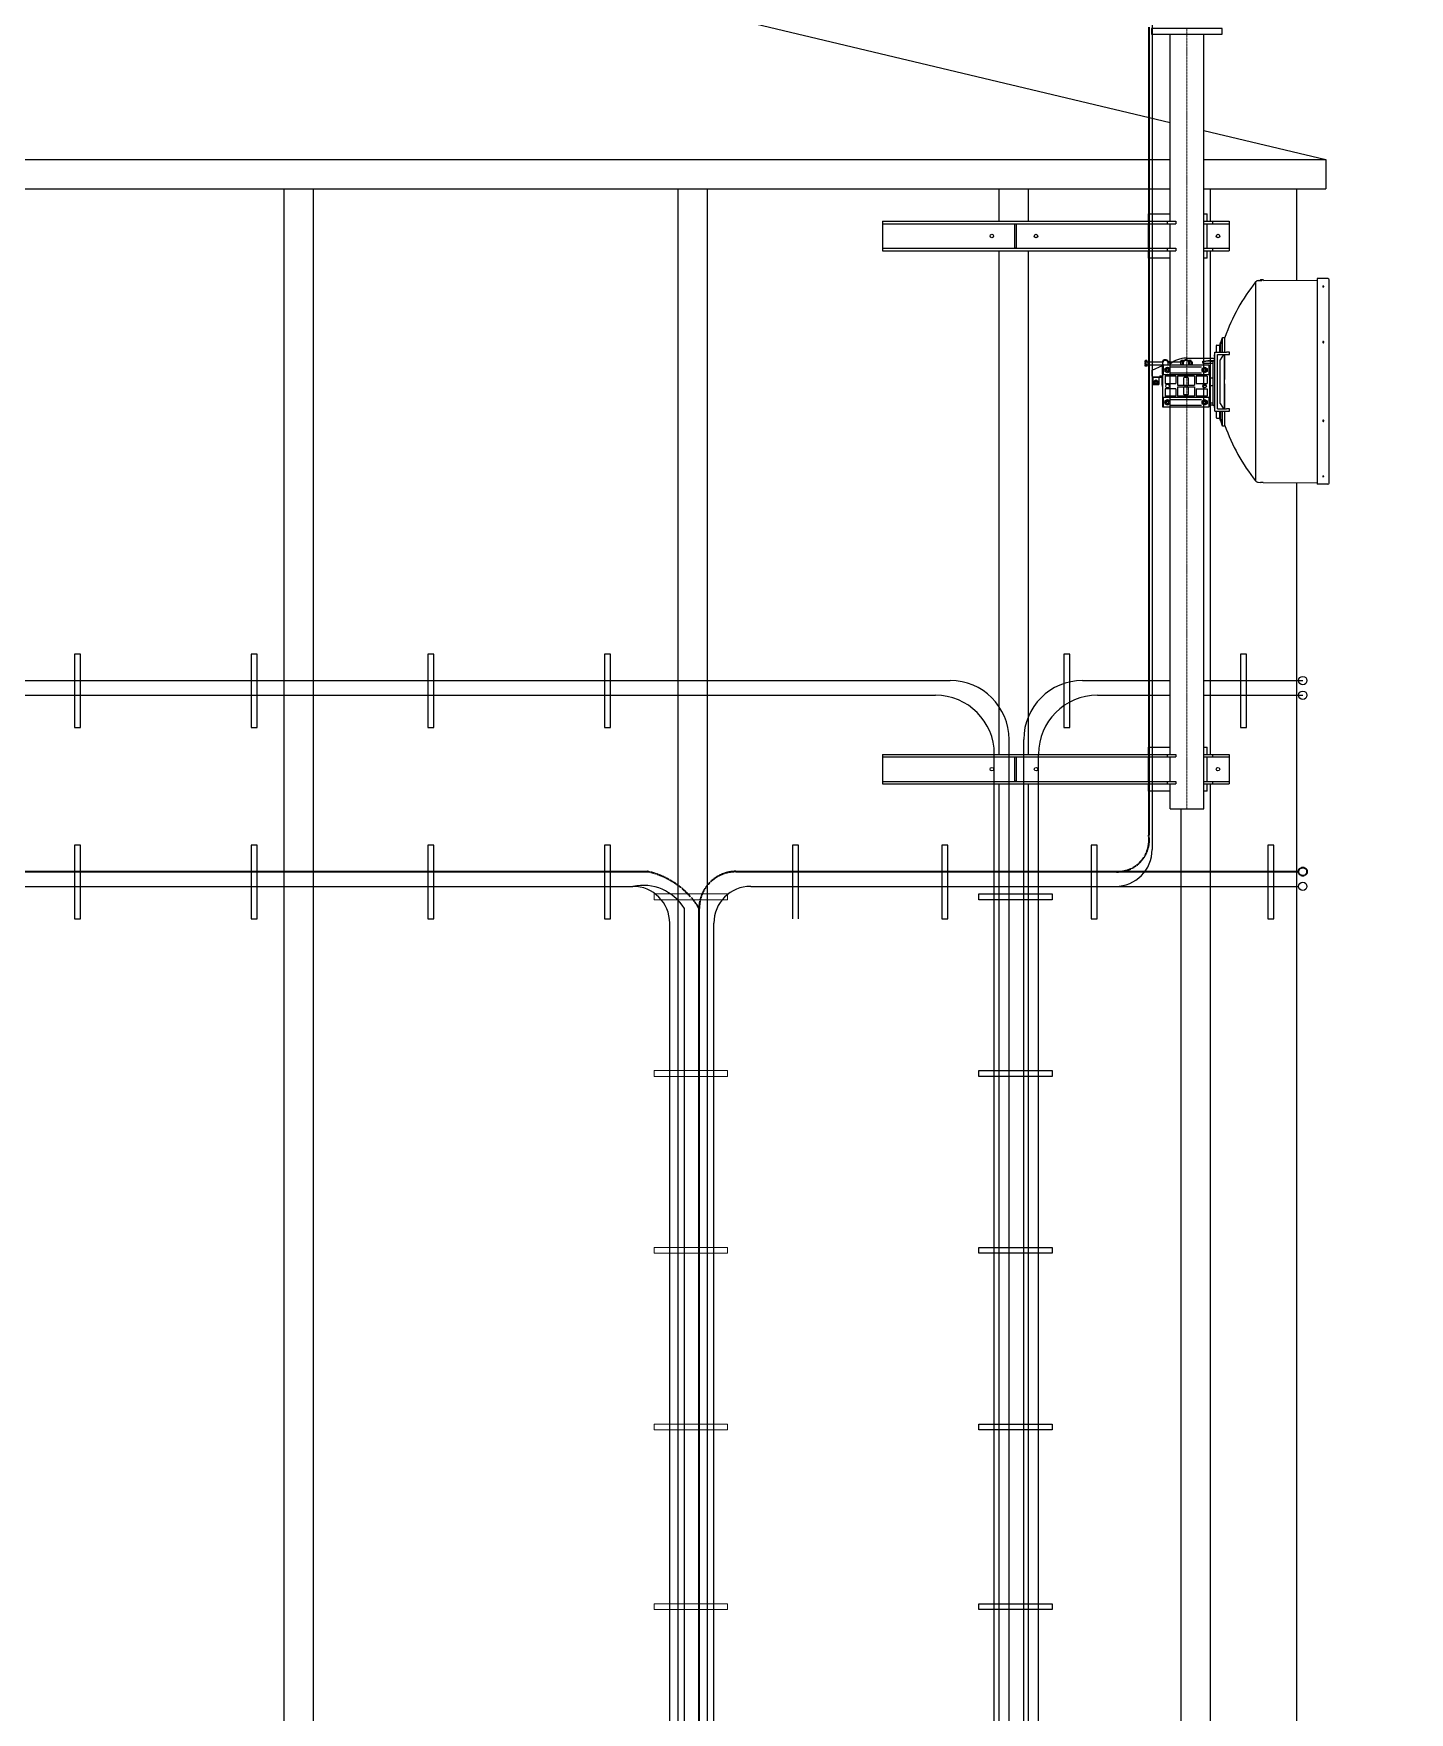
# Model space of a CAD drawing. Header units: millimetres. Extents: x -139278 to 641613, y -260926 to 217780.
# Drawn here: x 133827 to 138500, y 24039 to 29740 of the extents above; entities that cross this region are included whole.
import ezdxf

# ---------------------------------------------------------------- set-up
doc = ezdxf.new("R2010")
doc.units = ezdxf.units.MM
for name, pattern in [('ACAD_ISO09W100', [45, 24, -3, 6, -3, 6, -3]), ('ACAD_ISO13W100', [36, 12, -3, 12, -3, 0, -3, 0, -3]), ('MITTE', [50.8, 31.75, -6.35, 6.35, -6.35])]:
    doc.linetypes.add(name, pattern=pattern)
for name, color, linetype, lineweight in [('00_Legende', 7, 'Continuous', 18), ('10_31_Blitzschutz_Erdung', 30, 'ACAD_ISO09W100', 35), ('10_31_Kabel_Feeder', 21, 'ACAD_ISO13W100', 35), ('20_30_AntennentraegerAchse', 7, 'MITTE', 18), ('70_T-Mobile', 220, 'Continuous', 25)]:
    doc.layers.add(name, color=color, linetype=linetype, lineweight=lineweight)

msp = doc.modelspace()

# ---------------------------------------------------------------- linework, layer by layer
for p, q in [((134015.571, 30312.264), (137686.768, 29438.17)), ((137686.768, 29102.264), (137686.768, 29737.264)), ((137801.068, 29127.264), (137801.068, 29737.264)), ((137801.068, 29410.956), (138215.571, 29312.264)), ((132617.585, 29312.264), (137686.768, 29312.264)), ((137801.068, 29312.264), (138215.571, 29312.264)), ((138215.571, 29312.264), (138215.571, 29212.264)), ((132617.585, 29212.264), (137686.768, 29212.264)), ((134677.529, 6737.13), (134677.529, 29212.264)), ((134777.529, 9633.156), (134777.529, 29212.264)), ((136015.571, 22185.388), (136015.571, 29212.264)), ((136115.571, 21776.429), (136115.571, 29212.264)), ((137106.354, 29102.264), (137106.354, 29212.264)), ((137206.354, 29102.264), (137206.354, 29212.264)), ((137801.068, 29212.264), (138215.571, 29212.264)), ((137824.342, 29102.264), (137824.342, 29212.264)), ((138115.571, 29212.264), (138115.571, 28902.345)), ((136709.963, 29102.264), (137706.301, 29102.264)), ((136709.963, 29102.264), (136709.963, 29002.264)), ((136709.963, 29093.764), (137706.301, 29093.764)), ((137613.377, 29127.264), (137686.768, 29127.264)), ((137613.377, 29102.264), (137613.377, 29127.264)), ((137613.377, 29102.264), (137613.377, 29093.764)), ((137613.377, 29010.764), (137613.377, 29093.764)), ((137677.371, 29102.264), (137677.371, 29093.764)), ((137686.768, 29102.264), (137686.768, 29127.264)), ((137686.768, 29010.764), (137686.768, 29093.764)), ((137706.301, 29102.264), (137706.301, 29093.764)), ((137801.068, 28917.264), (137801.068, 29127.264)), ((137801.068, 29127.264), (137812.944, 29127.264)), ((137801.068, 29102.264), (137887.042, 29102.264)), ((137801.068, 29093.764), (137887.042, 29093.764)), ((137812.944, 29102.264), (137812.944, 29127.264)), ((137812.944, 29010.764), (137812.944, 29093.764)), ((137830.464, 29102.264), (137830.464, 29093.764)), ((137887.042, 29102.264), (137887.042, 29002.264)), ((136709.963, 29010.764), (137706.301, 29010.764)), ((136709.963, 29002.264), (137706.301, 29002.264)), ((137106.354, 27292.264), (137106.354, 29002.264)), ((137206.354, 27292.264), (137206.354, 29002.264)), ((137613.377, 29010.764), (137613.377, 29002.264)), ((137613.377, 28977.264), (137613.377, 29002.264)), ((137686.768, 28977.264), (137613.377, 28977.264)), ((137677.371, 29010.764), (137677.371, 29002.264)), ((137686.768, 27317.264), (137686.768, 29002.264)), ((137686.768, 28917.264), (137686.768, 29002.264)), ((137706.301, 29010.764), (137706.301, 29002.264)), ((137801.068, 29010.764), (137887.042, 29010.764)), ((137801.068, 29002.264), (137887.042, 29002.264)), ((137801.068, 27317.264), (137801.068, 28977.264)), ((137812.944, 28977.264), (137801.068, 28977.264)), ((137812.944, 28977.264), (137812.944, 29002.264)), ((137824.342, 27292.264), (137824.342, 29002.264)), ((137830.464, 29010.764), (137830.464, 29002.264)), ((138115.571, 28214.875), (138115.571, 7912.264)), ((137613.377, 27317.264), (137686.768, 27317.264)), ((137613.377, 27292.264), (137613.377, 27317.264)), ((137686.768, 27292.264), (137686.768, 27317.264)), ((137801.068, 27107.264), (137801.068, 27317.264)), ((137801.068, 27317.264), (137812.944, 27317.264)), ((137812.944, 27292.264), (137812.944, 27317.264)), ((136709.963, 27292.264), (137706.301, 27292.264)), ((136709.963, 27292.264), (136709.963, 27192.264)), ((136709.963, 27283.764), (137706.301, 27283.764)), ((137613.377, 27292.264), (137613.377, 27283.764)), ((137613.377, 27200.764), (137613.377, 27283.764)), ((137677.371, 27292.264), (137677.371, 27283.764)), ((137686.768, 27200.764), (137686.768, 27283.764)), ((137706.301, 27292.264), (137706.301, 27283.764)), ((137801.068, 27292.264), (137887.042, 27292.264)), ((137801.068, 27283.764), (137887.042, 27283.764)), ((137812.944, 27200.764), (137812.944, 27283.764)), ((137830.464, 27292.264), (137830.464, 27283.764)), ((137887.042, 27292.264), (137887.042, 27192.264)), ((136709.963, 27200.764), (137706.301, 27200.764)), ((136709.963, 27192.264), (137706.301, 27192.264)), ((137106.354, 7912.264), (137106.354, 27192.264)), ((137206.354, 7912.264), (137206.354, 27192.264)), ((137613.377, 27200.764), (137613.377, 27192.264)), ((137613.377, 27167.264), (137613.377, 27192.264)), ((137677.371, 27200.764), (137677.371, 27192.264)), ((137686.768, 27107.264), (137686.768, 27192.264)), ((137706.301, 27200.764), (137706.301, 27192.264)), ((137801.068, 27200.764), (137887.042, 27200.764)), ((137801.068, 27192.264), (137887.042, 27192.264)), ((137812.944, 27167.264), (137812.944, 27192.264)), ((137824.342, 7912.264), (137824.342, 27192.264)), ((137830.464, 27200.764), (137830.464, 27192.264)), ((137686.768, 27167.264), (137613.377, 27167.264)), ((137812.944, 27167.264), (137801.068, 27167.264)), ((137686.768, 27107.264), (137801.068, 27107.264)), ((137724.342, 7912.264), (137724.342, 27107.264)), ((133985.555, 26984.316), (133965.555, 26984.316)), ((133965.555, 26984.316), (133965.555, 26734.316)), ((133985.555, 26734.316), (133985.555, 26984.316)), ((134585.555, 26984.316), (134565.555, 26984.316)), ((134565.555, 26984.316), (134565.555, 26734.316)), ((134585.555, 26734.316), (134585.555, 26984.316)), ((135165.555, 26984.316), (135165.555, 26734.316)), ((135185.555, 26984.316), (135165.555, 26984.316)), ((135185.555, 26734.316), (135185.555, 26984.316)), ((135785.555, 26984.316), (135765.555, 26984.316)), ((135765.555, 26984.316), (135765.555, 26734.316)), ((135785.555, 26734.316), (135785.555, 26984.316)), ((136404.177, 26984.316), (136404.177, 26734.316)), ((136424.177, 26984.316), (136404.177, 26984.316)), ((136424.177, 26734.316), (136424.177, 26984.316)), ((136911.455, 26984.316), (136911.455, 26734.316)), ((136931.455, 26984.316), (136911.455, 26984.316)), ((136931.455, 26734.316), (136931.455, 26984.316)), ((137438.733, 26984.316), (137418.733, 26984.316)), ((137418.733, 26984.316), (137418.733, 26734.316)), ((137438.733, 26734.316), (137438.733, 26984.316)), ((138018.733, 26984.316), (138018.733, 26734.316)), ((138038.733, 26984.316), (138018.733, 26984.316)), ((138038.733, 26734.316), (138038.733, 26984.316)), ((133965.555, 26734.316), (133985.555, 26734.316)), ((134565.555, 26734.316), (134585.555, 26734.316)), ((135165.555, 26734.316), (135185.555, 26734.316)), ((135765.555, 26734.316), (135785.555, 26734.316)), ((136911.455, 26734.316), (136931.455, 26734.316)), ((137418.733, 26734.316), (137438.733, 26734.316)), ((138018.733, 26734.316), (138038.733, 26734.316))]:
    msp.add_line(p, q)
at = {"ltscale": 4}
for p, q in [((137625.836, 29880.773), (137625.836, 26969.292)), ((130528.297, 26844.292), (135862.194, 26844.292)), ((136262.194, 26844.292), (138123.29, 26844.292)), ((136037.194, 7566.914), (136037.194, 26769.292)), ((135987.21, 7564.908), (135987.194, 26719.292)), ((136137.194, 7984.556), (136137.194, 26719.292))]:
    msp.add_line(p, q, dxfattribs=at)
at = {"ltscale": 3}
for p, q in [((137986.37, 28901.111), (137993.287, 28901.177)), ((137992.376, 28901.188), (137992.376, 28901.688)), ((137999.59, 28901.188), (137992.376, 28901.188)), ((137993.426, 28901.176), (137993.426, 28901.188)), ((138002.876, 28903.188), (137993.876, 28903.188)), ((137998.286, 28901.188), (137998.287, 28901.188)), ((138004.376, 28901.283), (138186.787, 28903.026)), ((138004.376, 28901.283), (138004.376, 28901.688)), ((138186.787, 28907.61), (138186.787, 28692.167)), ((138222.729, 28907.61), (138186.787, 28907.61)), ((138226.784, 28213.665), (138226.784, 28903.555)), ((137976.891, 28896.321), (137976.891, 28220.9)), ((138186.787, 28692.167), (138186.787, 28209.61)), ((137602.221, 28628.325), (137602.982, 28629.643)), ((137602.221, 28628.325), (137602.221, 28619.825)), ((137602.221, 28619.825), (137602.221, 28611.325)), ((137608.021, 28629.643), (137602.982, 28629.643)), ((137608.021, 28624.738), (137602.982, 28624.738)), ((137608.021, 28629.643), (137608.021, 28624.738)), ((137608.021, 28627.525), (137608.621, 28627.525)), ((137608.021, 28624.738), (137608.021, 28614.913)), ((137608.621, 28624.825), (137662.186, 28624.825)), ((137679.506, 28624.825), (137722.846, 28624.825)), ((137681.671, 28626.075), (137688.187, 28614.789)), ((137722.846, 28627.475), (137724.097, 28629.643)), ((137729.595, 28629.643), (137724.097, 28629.643)), ((137729.595, 28624.734), (137724.097, 28624.734)), ((137730.846, 28627.475), (137729.595, 28629.643)), ((137730.846, 28627.475), (137730.846, 28614.825)), ((137730.846, 28627.475), (137730.846, 28614.825)), ((137730.846, 28624.825), (137732.186, 28624.825)), ((137740.846, 28637.825), (137837.846, 28637.825)), ((137749.506, 28624.825), (137750.846, 28624.825)), ((137750.846, 28627.475), (137752.097, 28629.643)), ((137757.595, 28629.643), (137752.097, 28629.643)), ((137757.595, 28624.734), (137752.097, 28624.734)), ((137758.846, 28627.475), (137757.595, 28629.643)), ((137758.846, 28627.475), (137758.846, 28614.825)), ((137758.846, 28627.475), (137758.846, 28614.825)), ((137758.846, 28624.825), (137761.471, 28624.825)), ((137761.471, 28624.825), (137761.471, 28619.825)), ((137762.221, 28624.075), (137761.471, 28624.825)), ((137761.471, 28619.825), (137761.471, 28614.825)), ((137762.221, 28619.825), (137762.221, 28624.075)), ((137762.221, 28615.575), (137762.221, 28619.825)), ((137797.846, 28627.825), (137807.278, 28627.825)), ((137797.846, 28620.825), (137797.846, 28627.825)), ((137797.846, 28620.825), (137831.846, 28620.825)), ((137815.121, 28628.825), (137815.586, 28629.725)), ((137815.741, 28629.825), (137837.846, 28629.825)), ((137815.896, 28629.725), (137816.361, 28628.825)), ((137816.361, 28628.825), (137837.846, 28628.825)), ((137824.204, 28627.825), (137831.846, 28627.825)), ((137837.846, 28627.825), (137831.846, 28627.825)), ((137831.846, 28627.825), (137831.846, 28620.825)), ((137831.846, 28620.825), (137831.846, 28485.825)), ((137837.846, 28629.825), (137837.846, 28637.825)), ((137837.846, 28629.725), (137837.846, 28629.825)), ((137837.846, 28629.725), (137837.846, 28628.825)), ((137837.846, 28627.825), (137837.846, 28628.825)), ((137837.846, 28627.825), (137837.846, 28477.825)), ((137602.221, 28611.325), (137602.982, 28610.008)), ((137608.021, 28614.913), (137602.982, 28614.913)), ((137608.021, 28610.008), (137602.982, 28610.008)), ((137608.021, 28614.913), (137608.021, 28610.008)), ((137608.021, 28612.125), (137608.621, 28612.125)), ((137608.621, 28614.825), (137662.186, 28614.825)), ((137625.846, 28594.825), (137625.846, 28574.825)), ((137626.346, 28596.825), (137660.846, 28612.825)), ((137626.346, 28576.825), (137626.346, 28596.825)), ((137626.346, 28576.825), (137626.346, 28572.825)), ((137649.346, 28572.825), (137626.346, 28572.825)), ((137627.846, 28572.825), (137658.346, 28572.825)), ((137631.763, 28559.915), (137638.846, 28564.004)), ((137631.763, 28551.736), (137631.763, 28559.915)), ((137638.846, 28564.004), (137645.929, 28559.915)), ((137645.929, 28559.915), (137645.929, 28551.736)), ((137660.846, 28576.825), (137653.346, 28576.825)), ((137658.346, 28614.825), (137658.346, 28611.666)), ((137658.346, 28572.825), (137660.846, 28574.159)), ((137658.346, 28572.825), (137658.346, 28557.825)), ((137660.846, 28582.825), (137660.846, 28612.825)), ((137660.846, 28612.825), (137663.881, 28612.825)), ((137660.846, 28582.825), (137660.846, 28472.825)), ((137669.346, 28602.733), (137677.846, 28607.64)), ((137669.346, 28602.733), (137669.346, 28592.918)), ((137677.846, 28588.01), (137669.346, 28592.918)), ((137705.846, 28576.825), (137669.525, 28576.825)), ((137669.525, 28576.825), (137669.525, 28551.825)), ((137677.846, 28607.64), (137686.346, 28602.733)), ((137686.346, 28592.918), (137677.846, 28588.01)), ((137680.846, 28614.825), (137722.846, 28614.825)), ((137686.346, 28602.733), (137686.346, 28592.918)), ((137690.846, 28580.855), (137690.846, 28576.825)), ((137692.346, 28576.825), (137692.346, 28580.847)), ((137705.846, 28576.825), (137705.846, 28551.825)), ((137769.846, 28576.825), (137711.846, 28576.825)), ((137711.846, 28576.825), (137711.846, 28545.825)), ((137729.595, 28614.917), (137724.097, 28614.917)), ((137733.846, 28545.825), (137733.846, 28570.825)), ((137735.846, 28572.825), (137745.846, 28572.825)), ((137736.846, 28580.826), (137736.846, 28576.825)), ((137744.846, 28580.826), (137744.846, 28576.825)), ((137747.846, 28570.825), (137747.846, 28545.825)), ((137757.595, 28614.917), (137752.097, 28614.917)), ((137758.846, 28614.825), (137761.471, 28614.825)), ((137762.221, 28615.575), (137761.471, 28614.825)), ((137769.846, 28576.825), (137769.846, 28545.825)), ((137812.166, 28576.825), (137775.846, 28576.825)), ((137775.846, 28576.825), (137775.846, 28551.825)), ((137789.346, 28576.825), (137789.346, 28580.847)), ((137790.846, 28580.855), (137790.846, 28576.825)), ((137795.346, 28602.733), (137803.846, 28607.64)), ((137795.346, 28602.733), (137795.346, 28592.918)), ((137803.846, 28588.01), (137795.346, 28592.918)), ((137803.846, 28607.64), (137812.346, 28602.733)), ((137812.346, 28592.918), (137803.846, 28588.01)), ((137812.166, 28576.825), (137812.166, 28551.825)), ((137812.346, 28602.733), (137812.346, 28592.918)), ((137820.846, 28612.825), (137817.81, 28612.825)), ((137820.846, 28582.825), (137820.846, 28612.825)), ((137820.846, 28582.825), (137820.846, 28502.825)), ((137823.346, 28569.825), (137823.346, 28557.825)), ((137824.346, 28570.825), (137830.846, 28570.825)), ((137838.346, 28612.607), (137837.846, 28612.607)), ((137838.346, 28586.607), (137837.846, 28586.607)), ((137838.346, 28570.825), (137837.846, 28570.825)), ((137838.346, 28586.607), (137838.346, 28612.607)), ((137838.346, 28544.825), (137838.346, 28570.825)), ((137638.846, 28547.647), (137631.763, 28551.736)), ((137645.929, 28551.736), (137638.846, 28547.647)), ((137669.525, 28551.825), (137705.846, 28551.825)), ((137705.846, 28533.825), (137669.525, 28533.825)), ((137669.525, 28533.825), (137669.525, 28508.825)), ((137705.846, 28508.825), (137669.525, 28508.825)), ((137690.846, 28504.796), (137690.846, 28508.825)), ((137692.346, 28508.825), (137692.346, 28504.804)), ((137705.846, 28533.825), (137705.846, 28508.825)), ((137711.846, 28545.825), (137736.846, 28545.825)), ((137711.846, 28539.825), (137769.846, 28539.825)), ((137711.846, 28539.825), (137711.846, 28508.825)), ((137769.846, 28508.825), (137711.846, 28508.825)), ((137733.846, 28514.825), (137733.846, 28539.825)), ((137745.846, 28512.825), (137735.846, 28512.825)), ((137736.846, 28545.825), (137769.846, 28545.825)), ((137736.846, 28545.825), (137736.846, 28539.825)), ((137736.846, 28508.825), (137736.846, 28504.825)), ((137738.12, 28509.365), (137738.12, 28512.301)), ((137743.572, 28509.365), (137743.572, 28512.37)), ((137744.846, 28545.825), (137744.846, 28539.825)), ((137744.846, 28508.825), (137744.846, 28504.825)), ((137747.846, 28539.825), (137747.846, 28514.825)), ((137769.846, 28539.825), (137769.846, 28508.825)), ((137775.846, 28551.825), (137812.166, 28551.825)), ((137775.846, 28533.825), (137775.846, 28508.825)), ((137775.846, 28533.825), (137812.166, 28533.825)), ((137812.166, 28508.825), (137775.846, 28508.825)), ((137789.346, 28508.825), (137789.346, 28504.804)), ((137790.846, 28504.796), (137790.846, 28508.825)), ((137805.846, 28545.325), (137809.41, 28545.325)), ((137812.166, 28533.825), (137812.166, 28508.825)), ((137820.846, 28502.825), (137820.846, 28472.825)), ((137823.346, 28557.825), (137823.346, 28545.825)), ((137824.346, 28544.825), (137830.846, 28544.825)), ((137838.346, 28544.825), (137837.846, 28544.825)), ((137838.346, 28529.044), (137837.846, 28529.044)), ((137838.346, 28503.044), (137837.846, 28503.044)), ((137838.346, 28503.044), (137838.346, 28529.044)), ((137660.846, 28472.825), (137663.881, 28472.825)), ((137669.346, 28492.733), (137677.846, 28497.64)), ((137669.346, 28492.733), (137669.346, 28482.918)), ((137677.846, 28478.01), (137669.346, 28482.918)), ((137677.846, 28497.64), (137686.346, 28492.733)), ((137686.346, 28482.918), (137677.846, 28478.01)), ((137686.346, 28492.733), (137686.346, 28482.918)), ((137795.346, 28492.733), (137803.846, 28497.64)), ((137795.346, 28492.733), (137795.346, 28482.918)), ((137803.846, 28478.01), (137795.346, 28482.918)), ((137803.846, 28497.64), (137812.346, 28492.733)), ((137812.346, 28482.918), (137803.846, 28478.01)), ((137812.346, 28492.733), (137812.346, 28482.918)), ((137820.846, 28472.825), (137817.81, 28472.825)), ((137830.846, 28484.825), (137820.846, 28484.825)), ((137831.846, 28477.825), (137820.846, 28477.825)), ((137831.846, 28485.825), (137831.846, 28477.825)), ((137831.846, 28477.825), (137837.846, 28477.825)), ((137986.37, 28216.11), (137993.287, 28216.044)), ((138003.287, 28215.948), (138186.787, 28214.195)), ((138209.787, 28209.61), (138186.787, 28209.61)), ((138222.729, 28209.61), (138217.787, 28209.61))]:
    msp.add_line(p, q, dxfattribs=at)
at = {"linetype": 'Continuous', "ltscale": 3}
for p, q in [((137842.846, 28678.825), (137842.846, 28657.825)), ((137845.846, 28681.825), (137856.159, 28681.825)), ((137856.159, 28681.825), (137858.148, 28691.325)), ((137856.159, 28657.825), (137856.159, 28681.825)), ((137858.148, 28657.825), (137858.148, 28691.325)), ((137858.148, 28691.325), (137859.437, 28691.325)), ((137859.437, 28691.325), (137864.846, 28708.325)), ((137859.437, 28657.825), (137859.437, 28691.325)), ((137864.846, 28657.825), (137864.846, 28708.325)), ((137864.846, 28708.325), (137870.222, 28708.325)), ((137870.222, 28708.138), (137870.222, 28708.325)), ((137870.222, 28708.138), (137872.846, 28708.138)), ((137872.846, 28657.825), (137872.846, 28708.138)), ((137608.621, 28612.125), (137608.621, 28627.525)), ((137722.846, 28614.825), (137722.846, 28627.475)), ((137750.846, 28614.825), (137750.846, 28627.475)), ((137837.346, 28648.567), (137838.346, 28648.567)), ((137837.346, 28648.439), (137838.346, 28648.439)), ((137837.346, 28647.605), (137837.346, 28648.439)), ((137837.346, 28647.605), (137838.346, 28647.605)), ((137837.346, 28646.131), (137837.346, 28647.605)), ((137837.346, 28646.131), (137838.346, 28646.131)), ((137837.346, 28645.682), (137837.346, 28646.131)), ((137837.346, 28645.682), (137838.346, 28645.682)), ((137837.346, 28644.208), (137837.346, 28645.682)), ((137837.346, 28644.208), (137838.346, 28644.208)), ((137837.346, 28643.311), (137837.346, 28644.208)), ((137837.346, 28643.311), (137838.346, 28643.311)), ((137838.346, 28657.825), (137878.346, 28657.825)), ((137838.346, 28457.825), (137838.346, 28657.825)), ((137848.346, 28649.825), (137878.346, 28649.825)), ((137848.346, 28465.825), (137848.346, 28649.825)), ((137868.346, 28649.825), (137856.346, 28631.825)), ((137856.346, 28483.825), (137856.346, 28631.825)), ((137871.346, 28465.825), (137871.346, 28649.825)), ((137872.846, 28565.325), (137872.846, 28649.825)), ((137888.346, 28657.825), (137878.346, 28657.825)), ((137878.346, 28649.825), (137888.346, 28649.825)), ((137888.346, 28649.825), (137888.346, 28657.825)), ((137628.846, 28547.825), (137628.846, 28572.825)), ((137648.846, 28572.825), (137648.846, 28547.825)), ((137663.881, 28581.861), (137663.881, 28613.79)), ((137663.882, 28613.79), (137663.881, 28613.79)), ((137663.882, 28581.861), (137663.881, 28581.861)), ((137664.881, 28614.79), (137688.168, 28614.79)), ((137664.881, 28614.789), (137664.881, 28614.79)), ((137664.881, 28580.861), (137664.881, 28580.862)), ((137688.168, 28580.861), (137664.881, 28580.861)), ((137688.168, 28614.79), (137688.168, 28614.789)), ((137688.168, 28580.862), (137688.168, 28580.861)), ((137688.17, 28607.738), (137793.522, 28607.738)), ((137688.17, 28587.913), (137793.522, 28587.913)), ((137787.121, 28580.826), (137694.565, 28580.826)), ((137694.571, 28614.825), (137787.127, 28614.825)), ((137793.524, 28614.79), (137816.81, 28614.79)), ((137793.524, 28614.79), (137793.524, 28614.789)), ((137793.524, 28580.862), (137793.524, 28580.861)), ((137816.81, 28580.861), (137793.524, 28580.861)), ((137816.81, 28614.79), (137816.81, 28614.789)), ((137816.81, 28580.862), (137816.81, 28580.861)), ((137817.81, 28613.79), (137817.81, 28581.861)), ((137817.81, 28613.79), (137817.81, 28613.79)), ((137817.81, 28581.861), (137817.81, 28581.861)), ((137823.346, 28567.005), (137823.346, 28548.645)), ((137872.846, 28565.325), (137871.346, 28565.325)), ((137628.846, 28547.825), (137648.846, 28547.825)), ((137663.881, 28471.861), (137663.881, 28503.79)), ((137663.882, 28503.79), (137663.881, 28503.79)), ((137664.881, 28504.79), (137688.168, 28504.79)), ((137664.881, 28504.789), (137664.881, 28504.79)), ((137688.168, 28504.79), (137688.168, 28504.789)), ((137694.571, 28504.825), (137787.127, 28504.825)), ((137793.524, 28504.79), (137793.524, 28504.789)), ((137793.524, 28504.79), (137816.81, 28504.79)), ((137816.81, 28504.79), (137816.81, 28504.789)), ((137817.81, 28503.79), (137817.81, 28471.861)), ((137817.81, 28503.79), (137817.81, 28503.79)), ((137871.346, 28550.325), (137872.846, 28550.325)), ((137872.846, 28465.825), (137872.846, 28550.325)), ((137663.882, 28471.861), (137663.881, 28471.861)), ((137664.881, 28470.861), (137664.881, 28470.862)), ((137688.168, 28470.861), (137664.881, 28470.861)), ((137688.168, 28470.862), (137688.168, 28470.861)), ((137688.17, 28497.738), (137793.522, 28497.738)), ((137688.17, 28477.913), (137793.522, 28477.913)), ((137787.121, 28470.826), (137694.565, 28470.826)), ((137793.524, 28470.862), (137793.524, 28470.861)), ((137816.81, 28470.861), (137793.524, 28470.861)), ((137816.81, 28470.862), (137816.81, 28470.861)), ((137817.81, 28471.861), (137817.81, 28471.861)), ((137837.346, 28475.315), (137838.346, 28475.315)), ((137837.346, 28473.553), (137837.346, 28475.315)), ((137837.346, 28473.553), (137838.346, 28473.553)), ((137837.346, 28471.918), (137837.346, 28473.553)), ((137837.346, 28472.943), (137837.346, 28473.007)), ((137837.346, 28472.366), (137838.346, 28472.366)), ((137837.346, 28471.213), (137837.346, 28472.366)), ((137837.346, 28471.213), (137838.346, 28471.213)), ((137837.346, 28470.059), (137837.346, 28471.213)), ((137837.346, 28470.7), (137837.346, 28471.038)), ((137837.346, 28470.059), (137838.346, 28470.059)), ((137838.346, 28457.825), (137878.346, 28457.825)), ((137842.846, 28457.825), (137842.846, 28436.825)), ((137848.346, 28465.825), (137878.346, 28465.825)), ((137856.159, 28433.825), (137856.159, 28457.825)), ((137856.346, 28483.825), (137868.346, 28465.825)), ((137858.148, 28424.325), (137858.148, 28457.825)), ((137859.437, 28424.325), (137859.437, 28457.825)), ((137864.846, 28407.325), (137864.846, 28457.825)), ((137872.846, 28407.512), (137872.846, 28457.825)), ((137888.346, 28465.825), (137878.346, 28465.825)), ((137878.346, 28457.825), (137888.346, 28457.825)), ((137888.346, 28457.825), (137888.346, 28465.825)), ((137845.846, 28433.825), (137856.159, 28433.825)), ((137858.148, 28424.325), (137856.159, 28433.825)), ((137859.437, 28424.325), (137858.148, 28424.325)), ((137864.846, 28407.325), (137859.437, 28424.325)), ((137870.222, 28407.325), (137864.846, 28407.325)), ((137870.222, 28407.325), (137870.222, 28407.512)), ((137872.846, 28407.512), (137870.222, 28407.512))]:
    msp.add_line(p, q, dxfattribs=at)
at = {"ltscale": 5}
msp.add_lwpolyline([(137863.918, 29757.264), (137623.918, 29757.264), (137623.918, 29737.264), (137863.918, 29737.264)], close=True, dxfattribs=at)
for points in [[(137165.469, 29092.444), (137158.81, 29092.444), (137158.81, 29012.813), (137165.469, 29012.813)], [(137165.469, 27282.444), (137158.81, 27282.444), (137158.81, 27202.813), (137165.469, 27202.813)]]:
    msp.add_lwpolyline(points, close=True)
at = {"linetype": 'Continuous', "ltscale": 3, "flags": 128}
for points in [[(137863.011, 28691.54), (137862.965, 28691.752), (137862.831, 28691.666), (137862.624, 28691.293), (137862.367, 28690.675), (137862.088, 28689.882), (137861.818, 28689.003), (137861.588, 28688.136), (137861.425, 28687.381), (137861.348, 28686.822), (137861.366, 28686.521), (137861.477, 28686.512), (137861.668, 28686.797), (137861.916, 28687.344), (137862.194, 28688.091), (137862.469, 28688.955), (137862.71, 28689.837), (137862.891, 28690.638), (137862.993, 28691.267), (137863.011, 28691.54)], [(137688.168, 28614.789), (137690.333, 28614.793), (137692.475, 28614.805), (137694.571, 28614.824)], [(137694.571, 28580.827), (137692.475, 28580.846), (137690.333, 28580.858), (137688.168, 28580.862)], [(137694.571, 28580.827), (137694.569, 28580.826), (137694.565, 28580.826)], [(137787.127, 28614.825), (137787.123, 28614.824), (137787.121, 28614.824)], [(137787.121, 28614.824), (137789.217, 28614.805), (137791.359, 28614.793), (137793.524, 28614.789)], [(137793.524, 28580.862), (137791.359, 28580.858), (137789.217, 28580.846), (137787.121, 28580.827)], [(137688.168, 28504.789), (137690.333, 28504.793), (137692.475, 28504.805), (137694.571, 28504.824)], [(137787.127, 28504.825), (137787.123, 28504.824), (137787.121, 28504.824)], [(137787.121, 28504.824), (137789.217, 28504.805), (137791.359, 28504.793), (137793.524, 28504.789)], [(137694.571, 28470.827), (137692.475, 28470.846), (137690.333, 28470.858), (137688.168, 28470.862)], [(137694.571, 28470.827), (137694.569, 28470.826), (137694.565, 28470.826)], [(137793.524, 28470.862), (137791.359, 28470.858), (137789.217, 28470.846), (137787.121, 28470.827)], [(137863.011, 28424.11), (137862.965, 28424.596), (137862.831, 28425.3), (137862.624, 28426.143), (137862.367, 28427.029), (137862.088, 28427.859), (137861.818, 28428.54), (137861.588, 28428.994), (137861.425, 28429.17), (137861.348, 28429.05), (137861.366, 28428.645), (137861.477, 28428.003), (137861.668, 28427.196), (137861.916, 28426.313), (137862.194, 28425.455), (137862.469, 28424.717), (137862.71, 28424.184), (137862.891, 28423.917), (137862.993, 28423.944), (137863.011, 28424.11)]]:
    msp.add_lwpolyline(points, dxfattribs=at)
at = {"ltscale": 3}
msp.add_lwpolyline([(137804.289, 28548.909), (137805.846, 28548.01), (137806.433, 28548.35)], dxfattribs=at)
for centre, radius in [((137081.354, 29052.264), 6), ((137231.354, 29052.264), 6), ((137849.342, 29052.264), 6), ((137081.354, 27242.264), 6), ((137231.354, 27242.264), 6), ((137849.342, 27242.264), 6), ((138137.485, 26844.292), 14.195)]:
    msp.add_circle(centre, radius)
for centre, radius in [((137638.846, 28555.825), 7.083), ((137638.846, 28555.825), 3.333), ((137677.846, 28597.825), 8.5), ((137677.846, 28597.825), 4), ((137803.846, 28597.825), 8.5), ((137803.846, 28597.825), 4), ((137677.846, 28542.825), 6.1), ((137803.846, 28542.825), 6.1), ((137677.846, 28487.825), 8.5), ((137677.846, 28487.825), 4), ((137803.846, 28487.825), 8.5), ((137803.846, 28487.825), 4)]:
    msp.add_circle(centre, radius, dxfattribs=at)
for centre, radius, start, end in [((137986.484, 28889.111), 12, 90.547528, 143.072992), ((137993.876, 28901.688), 1.5, 90, 180), ((137995.013, 29243.714), 342.542, 269.711273, 270.547498), ((138002.876, 28901.688), 1.5, 0, 90), ((138222.729, 28903.555), 4.055, 0, 90), ((138500.131, 28484.169), 666.07, 141.772754, 160.351084), ((138207.048, 28690.463), 2.111, 88.947314, 153.628519), ((138206.775, 28690.335), 1.632, 10.643443, 152.096825), ((138206.786, 28689.519), 1.679, 35.493832, 132.693439), ((138207.125, 28690.463), 2.111, 26.371481, 91.052686), ((137670.846, 28619.825), 12.5, 30, 156.421822), ((137670.846, 28619.825), 10, 329.764654, 225.857366), ((137740.846, 28557.825), 80, 90, 132.35817), ((137740.846, 28619.825), 12.5, 36.869901, 143.130102), ((137740.846, 28619.825), 10, 329.99597, 210.00403), ((137627.846, 28594.825), 2, 138.590378, 180), ((137627.846, 28574.825), 2, 180, 270), ((137638.846, 28555.825), 4.208, 90, 180), ((137638.846, 28555.825), 4.208, 270, 90), ((137649.346, 28574.825), 2, 270, 0), ((137653.346, 28574.825), 2, 90, 180), ((137677.846, 28597.825), 5.05, 90, 180), ((137677.846, 28597.825), 5.05, 270, 90), ((137740.846, 28619.825), 12.5, 203.122606, 203.581225), ((137735.846, 28570.825), 2, 90, 180), ((137745.846, 28570.825), 2, 0, 90), ((137740.846, 28619.825), 12.5, 336.418775, 336.877394), ((137803.846, 28597.825), 5.05, 90, 180), ((137803.846, 28597.825), 5.05, 270, 90), ((137824.346, 28569.825), 1, 90, 180), ((137830.846, 28571.825), 1, 270, 0), ((137738.346, 28557.825), 80, 180, 194.361512), ((137735.846, 28514.825), 2, 180, 270), ((137745.846, 28514.825), 2, 270, 0), ((137805.846, 28557.825), 12.5, 239.326355, 285.484358), ((137824.346, 28545.825), 1, 180, 270), ((137830.846, 28543.825), 1, 0, 90), ((137677.846, 28487.825), 5.05, 90, 180), ((137677.846, 28487.825), 5.05, 270, 90), ((137803.846, 28487.825), 5.05, 90, 180), ((137803.846, 28487.825), 5.05, 270, 90), ((137830.846, 28485.825), 1, 270, 0), ((138500.131, 28633.052), 666.07, 199.648916, 218.227246), ((138207.087, 28426.821), 2.174, 207.424167, 332.575833), ((138206.766, 28426.878), 1.62, 207.801047, 270.728525), ((138206.783, 28427.699), 1.675, 227.305683, 270.116771), ((138206.814, 28427.649), 1.626, 269.019773, 325.44217), ((138206.845, 28426.807), 1.55, 267.834482, 351.748389), ((137986.484, 28228.109), 12, 216.927008, 269.452472), ((137995.013, 27873.387), 342.661, 88.616363, 90.288581), ((138213.787, 27860.633), 349, 89.3433, 90.6567), ((138222.729, 28213.665), 4.055, 270, 0)]:
    msp.add_arc(centre, radius, start, end, dxfattribs=at)
at = {"linetype": 'Continuous', "ltscale": 3}
for centre, radius, start, end in [((137845.846, 28678.825), 3, 90, 180), ((137664.881, 28613.79), 1, 90, 180), ((137664.881, 28581.861), 1, 180, 270), ((137816.81, 28613.79), 1, 0, 90), ((137816.81, 28581.861), 1, 270, 0), ((137664.881, 28503.79), 1, 90, 180), ((137816.81, 28503.79), 1, 0, 90), ((137664.881, 28471.861), 1, 180, 270), ((137816.81, 28471.861), 1, 270, 0), ((137845.846, 28436.825), 3, 180, 270)]:
    msp.add_arc(centre, radius, start, end, dxfattribs=at)
at = {"ltscale": 4}
for centre, radius, start, end in [((137500.836, 26969.292), 125, 270, 0), ((135895.802, 26681.044), 166.672, 31.96982, 101.632998), ((135862.194, 26719.292), 125, 0, 90), ((136262.194, 26719.292), 125, 90, 180)]:
    msp.add_arc(centre, radius, start, end, dxfattribs=at)
at = {"ltscale": 3}
for points in [[(138207.087, 28881.842), (138207.218, 28881.842), (138207.355, 28881.837), (138207.626, 28881.817), (138207.761, 28881.802), (138208.02, 28881.761), (138208.144, 28881.736), (138208.373, 28881.678), (138208.478, 28881.645), (138208.665, 28881.574), (138208.752, 28881.534), (138208.906, 28881.447), (138208.973, 28881.4), (138209.08, 28881.302), (138209.121, 28881.25), (138209.174, 28881.147), (138209.187, 28881.095), (138209.187, 28880.994), (138209.174, 28880.941), (138209.121, 28880.837), (138209.08, 28880.786), (138208.973, 28880.686), (138208.906, 28880.638), (138208.752, 28880.55), (138208.665, 28880.509), (138208.478, 28880.437), (138208.373, 28880.403), (138208.144, 28880.343), (138208.02, 28880.317), (138207.761, 28880.276), (138207.626, 28880.26), (138207.355, 28880.24), (138207.218, 28880.235), (138206.955, 28880.235), (138206.818, 28880.24), (138206.547, 28880.26), (138206.412, 28880.276), (138206.154, 28880.317), (138206.03, 28880.343), (138205.8, 28880.403), (138205.695, 28880.437), (138205.509, 28880.509), (138205.421, 28880.55), (138205.267, 28880.638), (138205.2, 28880.686), (138205.093, 28880.786), (138205.052, 28880.837), (138204.999, 28880.941), (138204.987, 28880.994), (138204.987, 28881.095), (138204.999, 28881.147), (138205.052, 28881.25), (138205.093, 28881.302), (138205.2, 28881.4), (138205.267, 28881.447), (138205.421, 28881.534), (138205.509, 28881.574), (138205.695, 28881.645), (138205.8, 28881.678), (138206.03, 28881.736), (138206.154, 28881.761), (138206.412, 28881.802), (138206.547, 28881.817), (138206.818, 28881.837), (138206.955, 28881.842), (138207.087, 28881.842)], [(138207.087, 28694.104), (138207.218, 28694.104), (138207.355, 28694.093), (138207.626, 28694.044), (138207.761, 28694.006), (138208.02, 28693.908), (138208.144, 28693.846), (138208.373, 28693.704), (138208.478, 28693.623), (138208.665, 28693.451), (138208.752, 28693.354), (138208.906, 28693.143), (138208.973, 28693.028), (138209.08, 28692.789), (138209.121, 28692.665), (138209.174, 28692.414), (138209.187, 28692.288), (138209.187, 28692.045), (138209.174, 28691.919), (138209.121, 28691.668), (138209.08, 28691.543), (138208.973, 28691.304), (138208.906, 28691.19), (138208.752, 28690.977), (138208.665, 28690.88), (138208.478, 28690.707), (138208.373, 28690.626), (138208.144, 28690.484), (138208.02, 28690.422), (138207.761, 28690.323), (138207.626, 28690.285), (138207.355, 28690.236), (138207.218, 28690.224), (138206.955, 28690.224), (138206.818, 28690.236), (138206.547, 28690.285), (138206.412, 28690.323), (138206.154, 28690.422), (138206.03, 28690.484), (138205.8, 28690.626), (138205.695, 28690.707), (138205.509, 28690.88), (138205.421, 28690.977), (138205.267, 28691.19), (138205.2, 28691.304), (138205.093, 28691.543), (138205.052, 28691.668), (138204.999, 28691.919), (138204.987, 28692.045), (138204.987, 28692.288), (138204.999, 28692.414), (138205.052, 28692.665), (138205.093, 28692.789), (138205.2, 28693.028), (138205.267, 28693.143), (138205.421, 28693.354), (138205.509, 28693.451), (138205.695, 28693.623), (138205.8, 28693.704), (138206.03, 28693.846), (138206.154, 28693.908), (138206.412, 28694.006), (138206.547, 28694.044), (138206.818, 28694.093), (138206.955, 28694.104), (138207.087, 28694.104)], [(138207.087, 28426.996), (138207.218, 28426.996), (138207.355, 28426.985), (138207.626, 28426.935), (138207.761, 28426.898), (138208.02, 28426.799), (138208.144, 28426.737), (138208.373, 28426.594), (138208.478, 28426.513), (138208.665, 28426.34), (138208.752, 28426.243), (138208.906, 28426.031), (138208.973, 28425.916), (138209.08, 28425.677), (138209.121, 28425.552), (138209.174, 28425.301), (138209.187, 28425.175), (138209.187, 28424.932), (138209.174, 28424.806), (138209.121, 28424.555), (138209.08, 28424.431), (138208.973, 28424.192), (138208.906, 28424.078), (138208.752, 28423.866), (138208.665, 28423.769), (138208.478, 28423.597), (138208.373, 28423.516), (138208.144, 28423.374), (138208.02, 28423.313), (138207.761, 28423.214), (138207.626, 28423.177), (138207.355, 28423.128), (138207.218, 28423.116), (138206.955, 28423.116), (138206.818, 28423.128), (138206.547, 28423.177), (138206.412, 28423.214), (138206.154, 28423.313), (138206.03, 28423.374), (138205.8, 28423.516), (138205.695, 28423.597), (138205.509, 28423.769), (138205.421, 28423.866), (138205.267, 28424.078), (138205.2, 28424.192), (138205.093, 28424.431), (138205.052, 28424.555), (138204.999, 28424.806), (138204.987, 28424.932), (138204.987, 28425.175), (138204.999, 28425.301), (138205.052, 28425.552), (138205.093, 28425.677), (138205.2, 28425.916), (138205.267, 28426.031), (138205.421, 28426.243), (138205.509, 28426.34), (138205.695, 28426.513), (138205.8, 28426.594), (138206.03, 28426.737), (138206.154, 28426.799), (138206.412, 28426.898), (138206.547, 28426.935), (138206.818, 28426.985), (138206.955, 28426.996), (138207.087, 28426.996)], [(138207.087, 28236.986), (138207.218, 28236.986), (138207.355, 28236.981), (138207.626, 28236.96), (138207.761, 28236.944), (138208.02, 28236.903), (138208.144, 28236.877), (138208.373, 28236.817), (138208.478, 28236.783), (138208.665, 28236.711), (138208.752, 28236.671), (138208.906, 28236.582), (138208.973, 28236.534), (138209.08, 28236.435), (138209.121, 28236.383), (138209.174, 28236.279), (138209.187, 28236.227), (138209.187, 28236.126), (138209.174, 28236.074), (138209.121, 28235.97), (138209.08, 28235.919), (138208.973, 28235.82), (138208.906, 28235.773), (138208.752, 28235.686), (138208.665, 28235.646), (138208.478, 28235.576), (138208.373, 28235.542), (138208.144, 28235.484), (138208.02, 28235.459), (138207.761, 28235.419), (138207.626, 28235.403), (138207.355, 28235.383), (138207.218, 28235.378), (138206.955, 28235.378), (138206.818, 28235.383), (138206.547, 28235.403), (138206.412, 28235.419), (138206.154, 28235.459), (138206.03, 28235.484), (138205.8, 28235.542), (138205.695, 28235.576), (138205.509, 28235.646), (138205.421, 28235.686), (138205.267, 28235.773), (138205.2, 28235.82), (138205.093, 28235.919), (138205.052, 28235.97), (138204.999, 28236.074), (138204.987, 28236.126), (138204.987, 28236.227), (138204.999, 28236.279), (138205.052, 28236.383), (138205.093, 28236.435), (138205.2, 28236.534), (138205.267, 28236.582), (138205.421, 28236.671), (138205.509, 28236.711), (138205.695, 28236.783), (138205.8, 28236.817), (138206.03, 28236.877), (138206.154, 28236.903), (138206.412, 28236.944), (138206.547, 28236.96), (138206.818, 28236.981), (138206.955, 28236.986), (138207.087, 28236.986)]]:
    msp.add_open_spline(points, degree=3, knots=[0, 0, 0, 0, 0.39552206, 0.39552206, 0.79104411, 0.79104411, 1.18656617, 1.18656617, 1.58208822, 1.58208822, 1.97761028, 1.97761028, 2.37313233, 2.37313233, 2.76865439, 2.76865439, 3.16417645, 3.16417645, 3.5596985, 3.5596985, 3.95522056, 3.95522056, 4.35074261, 4.35074261, 4.74626467, 4.74626467, 5.14178673, 5.14178673, 5.53730878, 5.53730878, 5.93283084, 5.93283084, 6.32835289, 6.32835289, 6.72387495, 6.72387495, 7.119397, 7.119397, 7.51491906, 7.51491906, 7.91044112, 7.91044112, 8.30596317, 8.30596317, 8.70148523, 8.70148523, 9.09700728, 9.09700728, 9.49252934, 9.49252934, 9.88805139, 9.88805139, 10.28357345, 10.28357345, 10.67909551, 10.67909551, 11.07461756, 11.07461756, 11.47013962, 11.47013962, 11.86566167, 11.86566167, 12.26118373, 12.26118373, 12.65670578, 12.65670578, 12.65670578, 12.65670578], dxfattribs=at)
for points, weights, degree in [([(137602.221, 28619.825), (137602.221, 28622.105), (137602.982, 28624.738)], [1, 1.0380269746, 1], 2), ([(137602.982, 28614.913), (137602.221, 28617.546), (137602.221, 28619.825)], [1, 1.0380269746, 1], 2), ([(137602.982, 28624.738), (137601.566, 28627.19), (137602.982, 28629.643)], [1, 1.15455095302, 1], 2), ([(137724.097, 28629.643), (137722.68, 28627.189), (137724.097, 28624.734)], [1, 1.15470053838, 1], 2), ([(137724.097, 28624.734), (137722.68, 28619.825), (137724.097, 28614.917)], [1, 1.15470053838, 1], 2), ([(137729.595, 28624.734), (137731.012, 28627.189), (137729.595, 28629.643)], [1, 1.15470053838, 1], 2), ([(137729.595, 28614.917), (137731.012, 28619.825), (137729.595, 28624.734)], [1, 1.15470053838, 1], 2), ([(137752.097, 28629.643), (137750.68, 28627.189), (137752.097, 28624.734)], [1, 1.15470053838, 1], 2), ([(137752.097, 28624.734), (137750.68, 28619.825), (137752.097, 28614.917)], [1, 1.15470053838, 1], 2), ([(137757.595, 28624.734), (137759.012, 28627.189), (137757.595, 28629.643)], [1, 1.15470053838, 1], 2), ([(137757.595, 28614.917), (137759.012, 28619.825), (137757.595, 28624.734)], [1, 1.15470053838, 1], 2), ([(137807.278, 28627.825), (137809.858, 28628.446), (137812.481, 28628.78), (137815.121, 28628.825)], [1, 0.996788858896, 0.996788858896, 1], 3), ([(137815.586, 28629.725), (137815.663, 28629.875), (137815.818, 28629.875), (137815.896, 28629.725)], [1, 0.666666666667, 0.666666666667, 1], 3), ([(137816.361, 28628.825), (137819, 28628.78), (137821.623, 28628.446), (137824.204, 28627.825)], [1, 0.996788858896, 0.996788858896, 1], 3), ([(137602.982, 28610.008), (137601.566, 28612.46), (137602.982, 28614.913)], [1, 1.15455095302, 1], 2), ([(137724.097, 28614.917), (137724.071, 28614.87), (137724.045, 28614.825)], [1, 1.00252508849, 1.00496774583], 2), ([(137729.647, 28614.825), (137729.621, 28614.87), (137729.595, 28614.917)], [1.00496774583, 1.00252508849, 1], 2), ([(137752.097, 28614.917), (137752.071, 28614.87), (137752.045, 28614.825)], [1, 1.00252508849, 1.00496774583], 2), ([(137757.647, 28614.825), (137757.621, 28614.87), (137757.595, 28614.917)], [1.00496774583, 1.00252508849, 1], 2)]:
    msp.add_rational_spline(points, weights, degree=degree, dxfattribs=at)
at = {"layer": '00_Legende', "color": 5}
for points in [[(135933.888, 26798.568), (135933.888, 26818.568), (136183.888, 26818.568), (136183.888, 26798.568)], [(135933.888, 26198.568), (135933.888, 26218.568), (136183.888, 26218.568), (136183.888, 26198.568)], [(135933.888, 25598.568), (135933.888, 25618.568), (136183.888, 25618.568), (136183.888, 25598.568)], [(135933.888, 24998.568), (135933.888, 25018.568), (136183.888, 25018.568), (136183.888, 24998.568)], [(135933.888, 24388.568), (135933.888, 24408.568), (136183.888, 24408.568), (136183.888, 24388.568)]]:
    msp.add_lwpolyline(points, close=True, dxfattribs=at)
at = {"layer": '10_31_Blitzschutz_Erdung'}
msp.add_arc((167611.671, 38124.026), 30000, 187.8816193, 216.3852968, dxfattribs=at)
at = {"layer": '10_31_Kabel_Feeder', "color": 5, "ltscale": 0.1}
for p, q in [((137614.156, 29761.423), (137614.156, 27019.292)), ((130528.297, 26894.292), (135912.194, 26894.292)), ((136212.194, 26894.292), (138123.29, 26894.292)), ((136087.194, 7984.556), (136087.194, 26769.292))]:
    msp.add_line(p, q, dxfattribs=at)
msp.add_circle((138137.485, 26894.292), 14.195, dxfattribs=at)
for centre, radius, start, end in [((137508.222, 27001.462), 107.425, 266.057921, 9.553724), ((135853.035, 26626.469), 274.279, 31.380644, 77.544), ((136212.194, 26769.292), 125, 90, 180)]:
    msp.add_arc(centre, radius, start, end, dxfattribs=at)
at = {"layer": '20_30_AntennentraegerAchse', "ltscale": 0.1}
msp.add_line((137743.918, 29757.264), (137743.918, 27107.264), dxfattribs=at)
at = {"layer": '70_T-Mobile'}
for p, q in [((133985.555, 27633.127), (133965.555, 27633.127)), ((133965.555, 27633.127), (133965.555, 27383.127)), ((133985.555, 27383.127), (133985.555, 27633.127)), ((134585.555, 27633.127), (134565.555, 27633.127)), ((134565.555, 27633.127), (134565.555, 27383.127)), ((134585.555, 27383.127), (134585.555, 27633.127)), ((135165.555, 27633.127), (135165.555, 27383.127)), ((135185.555, 27633.127), (135165.555, 27633.127)), ((135185.555, 27383.127), (135185.555, 27633.127)), ((135785.555, 27633.127), (135765.555, 27633.127)), ((135765.555, 27633.127), (135765.555, 27383.127)), ((135785.555, 27383.127), (135785.555, 27633.127)), ((137345.742, 27633.127), (137325.742, 27633.127)), ((137345.742, 27383.127), (137345.742, 27633.127)), ((133965.555, 27383.127), (133985.555, 27383.127)), ((134565.555, 27383.127), (134585.555, 27383.127)), ((135165.555, 27383.127), (135185.555, 27383.127)), ((135765.555, 27383.127), (135785.555, 27383.127))]:
    msp.add_line(p, q, dxfattribs=at)
at = {"layer": '70_T-Mobile', "ltscale": 4}
for p, q in [((137325.742, 27633.127), (137325.742, 27383.127)), ((137925.742, 27633.127), (137925.742, 27383.127)), ((137945.742, 27633.127), (137925.742, 27633.127)), ((137945.742, 27383.127), (137945.742, 27633.127)), ((132690.047, 27543.102), (136939.739, 27543.102)), ((137389.739, 27543.102), (137686.768, 27543.102)), ((137801.068, 27543.102), (138137.485, 27543.102)), ((132690.047, 27493.102), (136889.739, 27493.102)), ((137439.739, 27493.102), (137686.768, 27493.102)), ((137801.068, 27493.102), (138137.485, 27493.102)), ((137325.742, 27383.127), (137345.742, 27383.127)), ((137925.742, 27383.127), (137945.742, 27383.127)), ((137139.938, 7612.561), (137139.739, 27343.102)), ((137189.938, 7612.561), (137189.739, 27343.102)), ((137089.938, 7612.561), (137089.739, 27293.102)), ((137239.938, 7612.561), (137239.739, 27293.102))]:
    msp.add_line(p, q, dxfattribs=at)
at = {"layer": '70_T-Mobile'}
for points in [[(137036.631, 26798.568), (137036.631, 26818.568), (137286.631, 26818.568), (137286.631, 26798.568)], [(137036.631, 26198.568), (137036.631, 26218.568), (137286.631, 26218.568), (137286.631, 26198.568)], [(137036.631, 25598.568), (137036.631, 25618.568), (137286.631, 25618.568), (137286.631, 25598.568)], [(137036.631, 24998.568), (137036.631, 25018.568), (137286.631, 25018.568), (137286.631, 24998.568)], [(137036.631, 24388.568), (137036.631, 24408.568), (137286.631, 24408.568), (137286.631, 24388.568)]]:
    msp.add_lwpolyline(points, close=True, dxfattribs=at)
at = {"layer": '70_T-Mobile', "ltscale": 4}
for centre in [(138137.485, 27543.102), (138137.485, 27493.102)]:
    msp.add_circle(centre, 14.195, dxfattribs=at)
for centre, start, end in [((136939.739, 27343.102), 0, 90), ((137389.739, 27343.102), 90, 180), ((136889.739, 27293.102), 0, 90), ((137439.739, 27293.102), 90, 180)]:
    msp.add_arc(centre, 200, start, end, dxfattribs=at)

doc.saveas('drawing.dxf')
